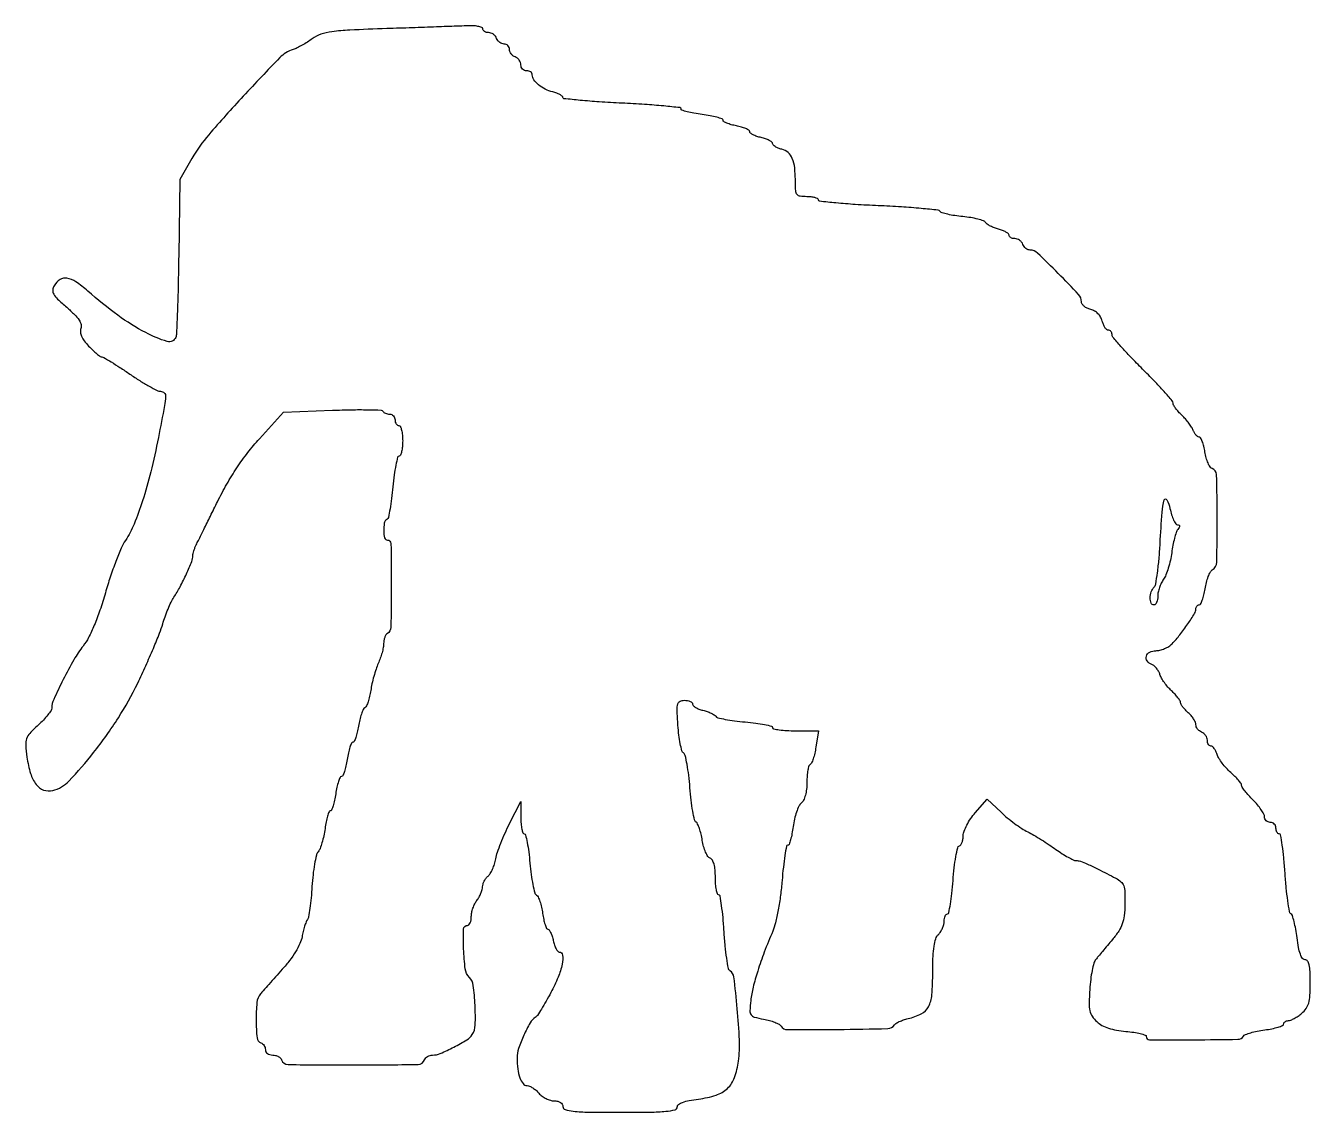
# Model space of a CAD drawing. Extents: x 0 to 337, y 0 to 285.
import ezdxf

# ---------------------------------------------------------------- set-up
doc = ezdxf.new("R2010")
doc.units = 0

msp = doc.modelspace()

# ---------------------------------------------------------------- linework, layer by layer
for points in [[(94.829022, 284.047507, 0.003165), (85.128588, 283.667433, 0.022452), (80.438372, 283.242333, 0.048026), (77.545082, 282.561027, 0.077704), (75.309681, 281.390596, -0.01805), (74.05794, 280.531767, -0.014427), (72.651657, 279.69568, -0.014669), (71.303875, 278.997085, -0.035399), (70.260919, 278.582813, 0.123611), (66.79649, 276.44296, 0.005735), (57.203547, 266.350835, 0.009322), (48.147904, 256.230478, 0.046488), (43.734544, 250.027271), (40.529573, 244.5), (40.268109, 224.5, -0.002335), (40.130343, 216.73617, -0.003519), (39.931075, 209.971999, -0.001418), (39.703189, 204.180168, -0.080001), (39.487922, 203.12808, -0.396265), (37.249895, 202.03386, -0.046246), (31.61414, 204.365267, -0.036943), (24.346015, 208.907066, -0.022357), (16.432911, 215.26797, 0.030002), (13.290751, 217.715701, 0.111552), (10.975031, 218.639641, 0.184282), (9.151417, 218.256617, 0.114344), (7.607183, 216.669157, 0.119956), (7.251905, 215.541149, 0.149392), (7.501563, 214.476021, 0.070511), (8.527894, 213.174202, 0.011676), (10.894652, 211.017306, -0.01601), (12.954106, 209.107532, -0.050886), (14.146981, 207.660408, -0.084499), (14.674012, 206.477395, -0.155463), (14.613556, 205.435325, 0.118963), (14.489382, 204.482528, 0.077855), (14.778282, 203.407842, 0.058023), (15.493377, 202.19828, 0.028543), (16.655995, 200.837177, 0.012789), (17.751792, 199.750462, 0.017492), (18.795939, 198.833421, 0.014352), (19.696401, 198.138892, 0.158378), (20.123883, 198, -0.134885), (20.624968, 197.862317, -0.003683), (22.584155, 196.678125, -0.007368), (24.873456, 195.224371, -0.004956), (27.446508, 193.5, 0.009779), (30.072694, 191.776492, 0.013047), (32.526406, 190.321875, 0.010286), (34.610732, 189.214235, 0.117509), (35.509716, 189, -0.205124), (36.480664, 188.584175, -0.204979), (36.850054, 187.594322, -0.035726), (36.569124, 185.236888, -0.001478), (34.937832, 176.889242, -0.010807), (32.937585, 167.840626, -0.017539), (30.805149, 160.260888, -0.020654), (28.586399, 154.194305, -0.047838), (26.317454, 149.915004, 0.043495), (25.218641, 147.885313, 0.01085), (23.791625, 144.389485, 0.011005), (22.328523, 140.303486, 0.01086), (21.039724, 136.138977, -0.012113), (19.621787, 131.597511, -0.0173), (18.128764, 127.648338, -0.019643), (16.63482, 124.436145, -0.047024), (15.22129, 122.223973, 0.034762), (12.803205, 118.636377, 0.013969), (9.988792, 113.430807, 0.010177), (7.496257, 108.235775, 0.107157), (7, 105.946796, -0.150877), (6.802189, 105.30618, -0.019679), (5.940972, 104.145468, -0.021456), (4.775393, 102.818133, -0.016432), (3.394797, 101.467503, 0.019059), (1.223022, 99.320429, 0.105307), (0.378149, 97.921026, 0.100999), (0.159195, 96.272015, 0.016844), (0.48948, 93.076489, 0.038426), (1.416197, 88.801859, 0.091895), (2.890777, 85.924503, 0.140004), (4.856509, 84.4739, 0.152017), (7.224781, 84.341568, 0.142528), (11.4961, 86.838784, 0.022232), (17.965188, 94.302434, 0.025082), (24.443022, 103.385272, 0.030645), (29.518747, 112.5, 0.005749), (31.630923, 117.041407, 0.005903), (33.619152, 121.590625, 0.005733), (35.251477, 125.575719, 0.024701), (36.076178, 128, -0.016285), (36.689019, 129.9061, -0.013123), (37.466972, 131.9125, -0.013331), (38.284081, 133.728585, -0.032861), (39.003885, 135, 0.02359), (40.631165, 137.754036, 0.01431), (42.304501, 141.149433, 0.010982), (43.702492, 144.389747, 0.096636), (44, 145.914698, -0.053949), (44.059145, 146.461259, -0.02004), (44.254967, 147.210435, -0.019585), (44.535709, 148.017138, -0.022371), (44.867972, 148.763569, 0.001144), (45.426158, 149.886675, 0.000096), (46.863382, 152.796546, 0.000128), (48.576303, 156.268508, 0.000098), (50.442005, 160.05446, -0.015467), (52.891656, 164.662572, -0.017102), (55.545568, 168.955149, -0.017673), (58.397383, 172.922234, -0.019371), (61.44039, 176.55446), (67.732713, 183.5), (80.616356, 184.015498, -0.00565), (85.579396, 184.157927, -0.009076), (89.813346, 184.154703, -0.003488), (93.396779, 184.061914, -0.289517), (93.833333, 183.765498, 0.128313), (94.063782, 183.472168, 0.059394), (94.484896, 183.224865, 0.053182), (95.016719, 183.0568, 0.049997), (95.583333, 183, -0.105033), (96.123872, 182.885184, -0.099164), (96.583854, 182.559375, -0.096425), (96.892158, 182.07259, -0.09335), (97, 181.5, 0.064853), (97.074694, 180.926543, 0.082425), (97.29375, 180.440625, 0.098894), (97.618646, 180.115568, 0.148195), (98, 180, -0.295869), (98.387127, 179.748945, -0.04382), (98.70625, 178.825, -0.037669), (98.92761, 177.532944, -0.023598), (99, 176, -0.021956), (98.932648, 174.466947, -0.035248), (98.726438, 173.175, -0.039597), (98.430015, 172.242886, -0.304889), (98.068724, 172, 0.343425), (97.672126, 171.691174, 0.011747), (97.205454, 169.643546, 0.017589), (96.77306, 167.053396, 0.010807), (96.437682, 163.978029, -0.00949), (96.106518, 160.865235, -0.014077), (95.688216, 158.154754, -0.009131), (95.240897, 155.942755, -0.202561), (94.868958, 155.419012, 0.210255), (94.186212, 154.426909, 0.053164), (94.021965, 152.429615, 0.056338), (94.27917, 150.560309, 0.342945), (95, 150, -0.410143), (95.926236, 149.086565, -0.003479), (96.002964, 138.059933, -0.00401), (95.915157, 127.11092, -0.255657), (95, 125.5, 0.115509), (94.61627, 125.117668, 0.049382), (94.29375, 124.464306, 0.045307), (94.074034, 123.668257, 0.044717), (94, 122.842112, -0.047863), (93.904013, 121.841683, -0.018239), (93.587403, 120.475821, -0.017866), (93.13313, 119.007192, -0.020902), (92.595414, 117.651129, 0.024176), (92.016579, 116.163016, 0.012899), (91.43893, 114.274413, 0.012813), (90.947203, 112.311059, 0.019466), (90.630846, 110.580915, -0.020809), (90.344002, 109.035635, -0.02606), (89.945007, 107.633614, -0.025825), (89.499731, 106.522027, -0.147195), (89.082434, 106.050947, 0.14913), (88.658778, 105.569023, 0.023375), (88.18613, 104.379876, 0.024237), (87.74995, 102.880616, 0.019024), (87.419194, 101.220032, -0.017593), (87.101876, 99.602775, -0.027403), (86.704402, 98.239634, -0.025889), (86.286337, 97.22339, -0.289924), (85.933465, 97, 0.297676), (85.581217, 96.769899, 0.023656), (85.162526, 95.678125, 0.025973), (84.765018, 94.224654, 0.016546), (84.447729, 92.5, -0.016838), (84.129402, 90.775368, -0.026395), (83.728742, 89.321875, -0.024312), (83.305746, 88.232473, -0.296186), (82.947729, 88, 0.296186), (82.589713, 87.767527, 0.024312), (82.166716, 86.678125, 0.026395), (81.766057, 85.224632, 0.016838), (81.447729, 83.5, -0.015308), (81.134832, 81.775255, -0.024172), (80.750671, 80.321875, -0.020905), (80.350094, 79.219528, -0.303987), (80.02238, 79, 0.309484), (79.696782, 78.777117, 0.020047), (79.30513, 77.634323, 0.0236), (78.933091, 76.132846, 0.014872), (78.634616, 74.350887, -0.01833), (78.306065, 72.469321, -0.019631), (77.846405, 70.659986, -0.019617), (77.331876, 69.144346, -0.081737), (76.846181, 68.314659, 0.115403), (76.370972, 67.362545, 0.014169), (75.894573, 65.069088, 0.016155), (75.488091, 62.269074, 0.012695), (75.223247, 59.213772, -0.008193), (74.988246, 56.186182, -0.011232), (74.671136, 53.47217, -0.008141), (74.321079, 51.232723, -0.117838), (74.006149, 50.5, 0.070352), (73.677623, 49.898721, 0.014895), (73.289766, 48.765625, 0.015316), (72.916393, 47.413275, 0.014011), (72.614085, 46, -0.062279), (72.05272, 44.229921, -0.028729), (70.915817, 42.093032, -0.025978), (69.347009, 39.791693, -0.02126), (67.444817, 37.5, 0.001251), (65.624509, 35.477384, 0.001432), (63.894983, 33.53478, 0.00129), (62.436721, 31.878796, 0.008179), (61.711122, 31.022657, 0.148632), (60.777655, 28.761996, 0.02599), (60.570211, 24.10543, 0.021829), (60.806337, 19.488608, 0.29686), (61.80642, 18.231193, -0.096903), (62.262638, 17.97303, -0.070318), (62.649386, 17.534059, -0.067946), (62.910599, 16.987946, -0.077773), (63, 16.416667, 0.134257), (63.147724, 15.876431, 0.100449), (63.563021, 15.416146, 0.087212), (64.184239, 15.106407, 0.072261), (64.916667, 15, -0.060747), (65.680879, 14.906809, -0.062188), (66.393845, 14.632813, -0.068709), (66.950826, 14.228139, -0.120766), (67.253871, 13.75, 0.319195), (68.960451, 12.510105, 0.002758), (86.008033, 12.427344, 0.002756), (103.055875, 12.532588, 0.3196), (104.758258, 13.774775, -0.110192), (105.039859, 14.243227, -0.070061), (105.54063, 14.64009, -0.065076), (106.174812, 14.908434, -0.067683), (106.848142, 15, 0.102068), (108.867964, 15.41666, 0.017679), (112.412352, 17.094901, 0.017157), (115.828854, 19.014397, 0.111953), (117.234687, 20.375321, 0.136576), (118.023419, 22.861718, 0.021179), (117.988754, 28.076943, 0.019882), (117.526709, 33.268916, 0.165713), (116.5, 35.357143, -0.166293), (115.412538, 37.57526, -0.02241), (114.984162, 42.823305, -0.01879), (114.989068, 48.027276, -0.402976), (116, 49, 0.213821), (116.382489, 49.171405, 0.08004), (116.70625, 49.678231, 0.060889), (116.926698, 50.424879, 0.04139), (117, 51.30887, -0.051731), (117.106378, 52.334296, -0.031481), (117.431283, 53.509717, -0.031318), (117.905801, 54.647127, -0.047462), (118.468197, 55.55887, 0.034141), (119.032536, 56.421543, 0.028295), (119.514453, 57.407888, 0.029208), (119.852858, 58.366061, 0.065485), (119.968197, 59.127555, -0.070205), (120.082228, 59.835426, -0.043421), (120.400554, 60.6172, -0.042744), (120.858966, 61.350155, -0.058499), (121.395393, 61.913184, 0.084648), (121.975803, 62.589572, 0.029983), (122.567321, 63.724839, 0.028742), (123.07974, 65.074227, 0.030011), (123.425447, 66.454289, -0.034934), (123.86732, 68.147418, -0.011644), (124.742376, 70.556511, -0.011526), (125.838677, 73.187943, -0.012886), (127.017386, 75.66866), (129.974665, 81.5), (129.987333, 77.25, 0.018902), (130.053804, 75.620942, 0.030614), (130.246925, 74.248437, 0.031574), (130.519965, 73.238838, 0.321304), (130.853264, 73, -0.346571), (131.216597, 72.713781, -0.01083), (131.646911, 70.740124, -0.016843), (132.046052, 68.256181, -0.010329), (132.356841, 65.306806, 0.012219), (132.683945, 62.311314, 0.017526), (133.131098, 59.678824, 0.013454), (133.627243, 57.561829, 0.192348), (134.079403, 56.950926, -0.146904), (134.529084, 56.443871, -0.026807), (134.999958, 55.265569, -0.026801), (135.416072, 53.779331, -0.02152), (135.707495, 52.14412, 0.017564), (135.977604, 50.555893, 0.027554), (136.331792, 49.217335, 0.026147), (136.714247, 48.21961, 0.296362), (137.052214, 48, -0.247543), (137.398312, 47.817466, -0.037645), (137.802912, 47.11875, -0.03481), (138.19018, 46.149255, -0.023564), (138.5, 45, 0.027524), (138.819532, 43.850988, 0.039605), (139.235766, 42.88125, 0.04518), (139.68121, 42.193748, 0.230346), (140.079455, 42, -0.388552), (140.951895, 41.201467, -0.073584), (140.81406, 38.848075, -0.046217), (139.760669, 35.415701, -0.024601), (137.869087, 31.390768, -0.007306), (136.603907, 29.09204, -0.009952), (135.392178, 27.05977, -0.007158), (134.3273, 25.405239, -0.103798), (133.833657, 24.919086, 0.120244), (132.42733, 23.441103, 0.024197), (130.761677, 20.18496, 0.025943), (129.405507, 16.71503, 0.081597), (129.013655, 14.253624, 0.029821), (129.202937, 11.326872, 0.055438), (129.756001, 9.016588, 0.07914), (130.587534, 7.50772, 0.231286), (131.626419, 7, -0.104633), (132.280637, 6.861579, -0.038801), (133.113369, 6.4125, -0.036361), (133.973897, 5.765311, -0.03631), (134.732028, 5, 0.05688), (135.555217, 4.234562, 0.042725), (136.61054, 3.5875, 0.043637), (137.724985, 3.145721, 0.072675), (138.722241, 3, -0.056303), (139.643176, 2.895967, -0.089584), (140.370373, 2.585365, -0.112496), (140.833053, 2.102825, -0.135913), (141, 1.5, 0.332163), (141.599499, 0.69715, 0.04712), (143.75, 0.275, 0.021839), (147.748421, 0.050862, 0.003082), (156, 0, 0.003387), (163.885715, 0.053415, 0.01963), (168.041982, 0.27308, 0.033925), (170.421407, 0.656779, 0.348988), (171, 1.384777, -0.241153), (171.334995, 2.038953, -0.066907), (172.3837, 2.599183, -0.042552), (174.098148, 3.077312, -0.015657), (176.58223, 3.467007, 0.047146), (181.181049, 4.488248, 0.112478), (184.170356, 6.266975, 0.117327), (186.019296, 9.11111, 0.053867), (187.056102, 13.437309, 0.042005), (187.297128, 18.958129, 0.013473), (186.744993, 27.152791, 0.006527), (185.847873, 35.483593, 0.226422), (184.81968, 37.103135, -0.210288), (184.415808, 37.697978, -0.008248), (183.970886, 40.362865, -0.013404), (183.571994, 43.612731, -0.008934), (183.281692, 47.353135, 0.008262), (182.999628, 51.051781, 0.013597), (182.624626, 54.166233, 0.007202), (182.212165, 56.699085, 0.363603), (181.853076, 57, -0.328763), (181.519876, 57.245637, -0.028555), (181.250591, 58.331094, -0.028815), (181.061563, 59.794386, -0.017716), (181, 61.531385, 0.021477), (180.914709, 63.516074, 0.045193), (180.644491, 65.03358, 0.062404), (180.212244, 66.081586, 0.173859), (179.617937, 66.593117, -0.161873), (179.04097, 67.066762, -0.037723), (178.446529, 68.189175, -0.03509), (177.92698, 69.650971, -0.028202), (177.570935, 71.281764, 0.018956), (177.245281, 72.917899, 0.024173), (176.816266, 74.394737, 0.023285), (176.351641, 75.566112, 0.149357), (175.935594, 76.039805, -0.202859), (175.525522, 76.617947, -0.010191), (175.063885, 78.939751, -0.015013), (174.644275, 81.796092, -0.010181), (174.330765, 85.069773, 0.010941), (174.011678, 88.34918, 0.015887), (173.575316, 91.223823, 0.011419), (173.090597, 93.552098, 0.193722), (172.649921, 94.181541, -0.184026), (172.21851, 94.773828, -0.016552), (171.788029, 96.592364, -0.01979), (171.421687, 98.865818, -0.014151), (171.185257, 101.431541, -0.006113), (170.977453, 105.473652, -0.073166), (171.143821, 107.023538, -0.22074), (171.729364, 107.736595, -0.112664), (172.883504, 108, -0.044394), (173.693691, 107.927922, -0.064224), (174.378279, 107.711847, -0.084072), (174.841213, 107.393942, -0.203046), (175, 107.019052, 0.209163), (175.18516, 106.595796, 0.051183), (175.807813, 106.128557, 0.043758), (176.697019, 105.694603, 0.031646), (177.75, 105.36508, -0.023365), (178.845753, 105.041979, -0.026196), (179.864473, 104.628171, -0.026795), (180.684634, 104.188808, -0.111207), (181.086504, 103.801552, 0.190515), (181.624655, 103.423932, 0.01132), (183.605, 102.99622, 0.015741), (186.049352, 102.60528, 0.010868), (188.836504, 102.310488, -0.011118), (191.582744, 102.018637, -0.018089), (193.895723, 101.635195, -0.012376), (195.718264, 101.217662, -0.342759), (196, 100.854963, 0.353342), (196.272149, 100.517937, 0.017735), (197.765971, 100.251145, 0.021962), (199.707013, 100.061588, 0.013358), (202.011818, 100), (208.023635, 100), (207.35964, 95.75, -0.017032), (207.043523, 94.097776, -0.023882), (206.641645, 92.650521, -0.021639), (206.214584, 91.52239, -0.200379), (205.847822, 91.166667, 0.232492), (205.516688, 90.803525, 0.02532), (205.249048, 89.669822, 0.026844), (205.061668, 88.208454, 0.018465), (205, 86.539111, -0.027775), (204.898446, 84.712368, -0.037695), (204.592377, 83.089671, -0.043396), (204.123584, 81.799476, -0.111158), (203.520451, 81.016973, 0.108928), (202.906853, 80.228107, 0.027366), (202.284794, 78.71199, 0.026632), (201.748982, 76.858296, 0.024066), (201.391621, 74.894529, -0.014414), (201.087492, 73.018459, -0.022942), (200.708344, 71.437768, -0.019074), (200.308879, 70.230055, -0.312961), (199.977331, 70, 0.36102), (199.649504, 69.727821, 0.006287), (199.223787, 67.282812, 0.012668), (198.819746, 64.29648, 0.007706), (198.486339, 60.75, -0.013206), (198.083227, 56.915226, -0.012562), (197.473019, 53.042187, -0.012612), (196.761587, 49.648015, -0.042754), (196.056208, 47.5, 0.009518), (193.818134, 41.956437, 0.014307), (192.098598, 37.033886, 0.016529), (190.901347, 32.780791, 0.032235), (190.28147, 29.313259, 0.015125), (190.058086, 26.601904, 0.165322), (190.351731, 25.564041, 0.179715), (191.207506, 24.963686, 0.018548), (193.654338, 24.419017, -0.022496), (195.179002, 24.06697, -0.026637), (196.580335, 23.594527, -0.027), (197.69935, 23.078043, -0.128315), (198.214888, 22.605757, 0.253947), (199.931905, 21.668871, 0.003055), (213.088991, 21.721425, 0.003055), (226.244516, 21.93474, 0.253984), (227.941988, 22.906134, -0.119546), (228.353945, 23.313064, -0.027107), (229.22854, 23.776306, -0.02658), (230.323001, 24.213128, -0.023085), (231.510017, 24.555025, 0.058534), (234.998036, 25.833045, 0.154406), (236.877989, 27.672603, 0.103893), (237.773617, 30.75446, 0.018947), (238, 36.726416, -0.009459), (238.077055, 40.79905, -0.02808), (238.339111, 43.579228, -0.041301), (238.791437, 45.487986, -0.118084), (239.5, 46.642857, 0.054664), (240.074273, 47.358587, 0.038656), (240.559375, 48.26875, 0.039128), (240.890877, 49.223487, 0.064082), (241, 50.071429, -0.042218), (241.062455, 50.809778, -0.061826), (241.250119, 51.433482, -0.08121), (241.525872, 51.856371, -0.210766), (241.851468, 52, 0.356546), (242.21188, 52.294438, 0.008593), (242.633987, 54.5672, 0.014908), (243.02192, 57.388782, 0.009091), (243.319685, 60.739406, -0.010732), (243.630711, 64.113658, -0.016541), (244.05835, 67.01264, -0.011005), (244.534798, 69.344525, -0.262141), (244.968217, 69.822739, 0.165194), (245.364308, 70.123338, 0.058147), (245.696914, 70.765312, 0.04997), (245.92388, 71.611679, 0.040558), (246, 72.548537, -0.091118), (246.213201, 73.708746, -0.030552), (246.925815, 75.285179, -0.029225), (247.94552, 76.97071, -0.029516), (249.151712, 78.520009), (252.303424, 82.10961), (255.901712, 78.66499, 0.018676), (257.528046, 77.220545, 0.013454), (259.442973, 75.728275, 0.01362), (261.343631, 74.405982, 0.028453), (262.904155, 73.504788, -0.015287), (264.492351, 72.642531, -0.007299), (266.48213, 71.442869, -0.007228), (268.525785, 70.128298, -0.010211), (270.304193, 68.894603, 0.013871), (271.927126, 67.786268, 0.017186), (273.499032, 66.85029, 0.015639), (274.852797, 66.160209, 0.110481), (275.568999, 66, -0.086174), (276.696904, 65.804152, -0.018447), (278.54883, 65.062884, -0.01195), (281.336199, 63.745441, -0.002707), (286, 61.371452, -0.06186), (287.356726, 60.44363, -0.128088), (288.068662, 59.386353, -0.076994), (288.370786, 57.764333, -0.012775), (288.386465, 54.57834, -0.021606), (288.190664, 51.515043, -0.058265), (287.708205, 49.391809, -0.062123), (286.769453, 47.515579, -0.027275), (285.101686, 45.28744, 0.000331), (283.801054, 43.731996, 0.000341), (282.515439, 42.190306, 0.000329), (281.402865, 40.852483, 0.001456), (280.750677, 40.062537, 0.104527), (280.268141, 39.133302, 0.017608), (279.79821, 37.174403, 0.018594), (279.406873, 34.795623, 0.015571), (279.164925, 32.249157, 0.011132), (279.013493, 28.586881, 0.058911), (279.210881, 26.591929, 0.095106), (279.823582, 25.16646, 0.056355), (281.031195, 23.756311, 0.062617), (282.364614, 22.794365, 0.043963), (284.062529, 22.052332, 0.037241), (286.146986, 21.520759, 0.023132), (288.651726, 21.19586, -0.015281), (290.701784, 20.962592, -0.02452), (292.428945, 20.625249, -0.021459), (293.738011, 20.241966, -0.321169), (294, 19.87617, 0.412236), (294.836958, 19.033537, 0.00262), (306.460226, 19.015897, 0.00304), (317.999664, 19.129007, 0.255699), (319.482083, 19.971009, -0.164655), (319.983856, 20.38585, -0.01986), (321.362592, 20.85002, -0.021904), (323.09813, 21.276995, -0.016387), (325.0411, 21.59984, 0.01621), (326.941704, 21.914952, 0.025597), (328.543323, 22.320332, 0.023081), (329.749201, 22.754015, 0.303704), (330, 23.128831, -0.140563), (330.096034, 23.463687, -0.096762), (330.367188, 23.753867, -0.082578), (330.772208, 23.955329, -0.067649), (331.25, 24.033269, 0.092795), (331.879399, 24.16852, 0.025726), (332.79375, 24.608141, 0.02504), (333.79682, 25.222688, 0.023884), (334.75, 25.943562, 0.065115), (335.909054, 27.199046, 0.085251), (336.580574, 28.605879, 0.055362), (336.910281, 30.590284, 0.013509), (337, 33.910293, 0.011138), (336.934205, 36.863453, 0.04479), (336.693151, 38.650598, 0.090397), (336.265945, 39.650152, 0.251775), (335.615223, 40, -0.244164), (334.957517, 40.341538, -0.065716), (334.395132, 41.417468, -0.041623), (333.912701, 43.179804, -0.014999), (333.513719, 45.75, 0.012936), (333.175076, 47.992509, 0.01815), (332.748966, 49.971831, 0.01459), (332.297072, 51.55815, 0.178737), (331.916771, 52.047722, -0.214542), (331.54334, 52.603652, -0.006432), (331.098716, 55.43147, -0.011716), (330.687908, 58.848212, -0.007697), (330.367956, 62.797722, 0.007775), (330.050462, 66.709342, 0.012799), (329.646167, 70.003081, 0.006411), (329.209815, 72.697457, 0.364297), (328.849681, 73, -0.17188), (328.525484, 73.114838, -0.09391), (328.249594, 73.440625, -0.074345), (328.062956, 73.926179, -0.054692), (328, 74.5, 0.099038), (327.885486, 75.072457, 0.097945), (327.559375, 75.559375, 0.097945), (327.072457, 75.885486, 0.099038), (326.5, 76, -0.093788), (325.927421, 76.108356, -0.096556), (325.440625, 76.418029, -0.099079), (325.114793, 76.880084, -0.104549), (325, 77.423077, 0.123829), (324.814684, 78.159876, 0.0258), (324.11875, 79.309375, 0.025612), (323.148436, 80.593209, 0.02175), (322, 81.846154, -0.013201), (320.850988, 83.057494, -0.017799), (319.88125, 84.215836, -0.014954), (319.150669, 85.214694, -0.151543), (319, 85.700393, 0.158965), (318.84738, 86.168304, 0.018586), (318.157846, 87.042676, 0.020806), (317.231051, 88.044471, 0.015607), (316.133092, 89.0703, -0.027369), (314.984186, 90.195469, -0.023549), (313.902572, 91.495301, -0.024232), (313.032985, 92.770536, -0.060748), (312.565704, 93.792984, 0.035987), (312.228998, 94.637768, 0.04649), (311.797036, 95.351689, 0.054132), (311.339685, 95.847372, 0.181308), (310.932612, 96, -0.161122), (310.576883, 96.117686, -0.096496), (310.273955, 96.449844, -0.077987), (310.06934, 96.945717, -0.058991), (310, 97.531385, 0.088478), (309.887915, 98.159833, 0.06652), (309.559375, 98.782009, 0.065663), (309.073415, 99.303843, 0.081035), (308.5, 99.638374, -0.074675), (307.926571, 99.963264, -0.06447), (307.440625, 100.456966, -0.066853), (307.111921, 101.037486, -0.095717), (307, 101.616776, 0.104155), (306.861426, 102.27479, 0.038922), (306.4125, 103.110536, 0.036477), (305.765308, 103.973183, 0.036547), (305, 104.732028, -0.024214), (304.234397, 105.454638, -0.028729), (303.5875, 106.209668, -0.029564), (303.125835, 106.896402, -0.133982), (303, 107.35757, 0.14086), (302.860878, 107.841604, 0.023071), (302.299976, 108.651199, 0.02383), (301.529374, 109.566694, 0.019018), (300.61694, 110.479204, -0.028335), (299.65655, 111.476133, -0.022988), (298.741495, 112.645214, -0.023566), (297.996894, 113.804291, -0.054194), (297.578873, 114.751494, 0.050094), (297.220186, 115.582586, 0.042819), (296.686831, 116.373806, 0.044884), (296.069596, 117.012364, 0.086782), (295.461933, 117.376234, -0.142264), (294.244929, 118.29956, -0.233647), (294.018192, 119.54509, -0.205764), (294.883263, 120.604291, -0.120599), (296.5, 121, 0.061045), (297.585316, 121.133002, 0.040146), (298.779688, 121.534283, 0.040095), (299.896941, 122.122376, 0.060076), (300.75, 122.818836, 0.024461), (302.80688, 125.177304, 0.017138), (304.895614, 128.018035, 0.012424), (306.653355, 130.731033, 0.138385), (307, 131.959507, -0.08244), (307.06597, 132.356896, -0.092416), (307.256206, 132.694355, -0.100633), (307.539521, 132.920002, -0.118546), (307.872192, 133, 0.283211), (308.249723, 133.232489, 0.02888), (308.686403, 134.239634, 0.029283), (309.097406, 135.602874, 0.018929), (309.419194, 137.220032, -0.023051), (309.765846, 138.890132, -0.027739), (310.249159, 140.418831, -0.028247), (310.789079, 141.63387, -0.136485), (311.297002, 142.183557, 0.254115), (312.461114, 144.218956, 0.005915), (312.575455, 155.651952, 0.005399), (312.430258, 167.150641, 0.316369), (311.248407, 168.750531, -0.17392), (310.724432, 169.162375, -0.037854), (310.180519, 170.195542, -0.035177), (309.702147, 171.553977, -0.027432), (309.370599, 173.083864, 0.021147), (309.065093, 174.584407, 0.032329), (308.662909, 175.849635, 0.03381), (308.228733, 176.771873, 0.272241), (307.840807, 177, -0.154821), (307.448239, 177.124541, -0.058132), (307.013451, 177.514062, -0.050475), (306.606346, 178.080399, -0.042456), (306.293127, 178.75, 0.052954), (305.88645, 179.573974, 0.019985), (305.155404, 180.632849, 0.019532), (304.261664, 181.730681, 0.02252), (303.324512, 182.702251, -0.020529), (302.43458, 183.617549, -0.025006), (301.682825, 184.546619, -0.024789), (301.139949, 185.373918, -0.133575), (301, 185.888428, 0.180343), (300.766573, 186.514556, 0.0042), (298.65, 188.917591, 0.008785), (296.065885, 191.702206, 0.00578), (293, 194.81879, -0.00656), (289.934329, 197.944898, -0.009846), (287.35, 200.759194, -0.005212), (285.25707, 203.180858, -0.177398), (285, 203.882614, 0.086516), (284.925616, 204.309283, 0.094092), (284.711847, 204.671768, 0.100245), (284.39325, 204.914221, 0.11315), (284.019052, 205, -0.192729), (283.599867, 205.167811, -0.056967), (283.14833, 205.708919, -0.048002), (282.736314, 206.489496, -0.035974), (282.432394, 207.413342, 0.070667), (282.018157, 208.42973, 0.064412), (281.326684, 209.326684, 0.064412), (280.42973, 210.018157, 0.070667), (279.413342, 210.432394, -0.05146), (278.49023, 210.768033, -0.060595), (277.708919, 211.271705, -0.070808), (277.177876, 211.858259, -0.1497), (277, 212.439052, 0.190112), (276.238839, 214.36857, 0.007666), (270.924187, 219.884531, 0.007627), (265.441164, 225.237512, 0.191839), (263.526989, 226, -0.101445), (262.982034, 226.111716, -0.066803), (262.430591, 226.440625, -0.063338), (261.956503, 226.926543, -0.070155), (261.638374, 227.5, 0.081035), (261.303843, 228.073415, 0.065663), (260.782009, 228.559375, 0.06652), (260.159833, 228.887915, 0.088478), (259.531385, 229, -0.056282), (258.945617, 229.066146, -0.075731), (258.449844, 229.261905, -0.094957), (258.117433, 229.55145, -0.167764), (258, 229.891592, 0.219064), (257.820897, 230.280766, 0.046356), (257.19513, 230.723288, 0.040512), (256.309317, 231.142364, 0.028761), (255.260017, 231.470876, -0.027802), (254.163231, 231.811948, -0.029477), (253.13296, 232.267131, -0.030823), (252.300176, 232.762467, -0.105138), (251.866607, 233.215835, 0.171353), (251.319792, 233.656048, 0.021121), (249.831626, 234.11015, 0.022991), (247.955771, 234.505972, 0.017112), (245.85659, 234.77564, -0.013562), (243.764988, 235.029255, -0.018933), (241.913256, 235.377029, -0.01558), (240.429981, 235.763155, -0.178999), (239.954494, 236.117229, 0.226239), (239.376545, 236.47104, 0.002827), (234.956035, 236.90872, 0.007639), (229.763625, 237.313288, 0.004848), (223.704494, 237.633426, -0.005032), (217.682889, 237.953805, -0.008347), (212.613195, 238.359796, -0.002777), (208.318917, 238.800026, -0.383006), (208, 239.155287, 0.279748), (207.802164, 239.481212, 0.051353), (207.11875, 239.751866, 0.04202), (206.149546, 239.938739, 0.026627), (205, 240, -0.03313), (203.242169, 240.116601, -0.192675), (202.448858, 240.563638, -0.151149), (202.076875, 241.503324, -0.018318), (201.986345, 243.75, 0.023797), (201.792622, 247.528439, 0.0732), (201.173279, 250.006102, 0.114519), (200.066146, 251.559743, 0.119999), (198.405517, 252.434358, -0.033151), (197.484524, 252.731595, -0.045199), (196.706621, 253.125567, -0.053161), (196.163939, 253.551422, -0.202507), (196, 253.939597, 0.232756), (195.807685, 254.33034, 0.044137), (195.11875, 254.769831, 0.038931), (194.149048, 255.181877, 0.026951), (193, 255.5, -0.026161), (191.850903, 255.816183, -0.03799), (190.88125, 256.222455, -0.042671), (190.19024, 256.653762, -0.236123), (190, 257.034142, 0.25853), (189.789882, 257.413353, 0.036587), (188.971875, 257.845152, 0.03409), (187.840927, 258.250814, 0.022703), (186.5, 258.565978, -0.021177), (185.158969, 258.876852, -0.032086), (184.028125, 259.269626, -0.033352), (183.203534, 259.683441, -0.265753), (183, 260.039335, 0.318517), (182.749622, 260.392497, 0.017615), (181.384375, 260.818025, 0.021939), (179.608223, 261.220894, 0.013721), (177.5, 261.543267, -0.013093), (175.391727, 261.862939, -0.020988), (173.615625, 262.257563, -0.016267), (172.242578, 262.671988, -0.321743), (172, 263.009939, 0.383331), (171.703964, 263.339335, 0.002431), (167.446875, 263.773844, 0.007802), (162.443213, 264.181277, 0.004703), (156.5, 264.515862, -0.004648), (150.556782, 264.849796, -0.007713), (145.553125, 265.255222, -0.002376), (141.292905, 265.687088, -0.38356), (141, 266.012738, 0.230455), (140.834668, 266.352395, 0.041482), (140.23014, 266.750088, 0.037319), (139.383011, 267.132832, 0.025969), (138.379201, 267.440963, -0.053789), (136.361233, 268.185316, -0.058674), (134.611831, 269.326642, -0.067196), (133.400643, 270.649586, -0.152961), (133, 271.928571, 0.138775), (132.884373, 272.337148, 0.100075), (132.559375, 272.685268, 0.085667), (132.073289, 272.919674, 0.069717), (131.5, 273, -0.101174), (130.927588, 273.117025, -0.098422), (130.440625, 273.449844, -0.097427), (130.114397, 273.946902, -0.096942), (130, 274.531385, 0.088478), (129.887915, 275.159833, 0.06652), (129.559375, 275.782009, 0.065663), (129.073415, 276.303843, 0.081035), (128.5, 276.638374, -0.074185), (127.926569, 276.962529, -0.064359), (127.440625, 277.454091, -0.06686), (127.111903, 278.031441, -0.096313), (127, 278.606989, 0.099038), (126.893654, 279.138615, 0.097945), (126.590803, 279.590803, 0.097945), (126.138615, 279.893654, 0.099038), (125.606989, 280, -0.096313), (125.031441, 280.111903, -0.06686), (124.454091, 280.440625, -0.064359), (123.962529, 280.926569, -0.074185), (123.638374, 281.5, 0.081035), (123.303843, 282.073415, 0.065663), (122.782009, 282.559375, 0.06652), (122.159833, 282.887915, 0.088478), (121.531385, 283, -0.063461), (120.94588, 283.074614, -0.081424), (120.449844, 283.29375, -0.09843), (120.117941, 283.618634, -0.151099), (120, 284, 0.314522), (119.738132, 284.375115, 0.041625), (118.751563, 284.646768, 0.036136), (117.379008, 284.80288, 0.022159), (115.75, 284.797507, -0.00259), (113.192631, 284.688934, -0.000354), (107.851338, 284.493666, -0.000407), (101.523422, 284.271973, -0.000344)], [(302.181294, 154, -0.105944), (302.57493, 153.915647, -0.278169), (302.732992, 153.687546, -0.150236), (302.642034, 153.307453, -0.033489), (302.260594, 152.75, 0.085325), (301.840752, 151.975595, 0.016695), (301.380913, 150.452283, 0.017278), (300.960877, 148.619005, 0.01525), (300.648138, 146.683305, -0.022041), (300.296696, 144.681082, -0.019933), (299.76094, 142.648244, -0.020397), (299.134058, 140.866659, -0.058037), (298.509989, 139.710798, 0.041621), (297.931695, 138.718853, 0.029095), (297.443559, 137.519243, 0.029476), (297.10858, 136.305775, 0.052651), (297, 135.277494, -0.041979), (296.926664, 134.405547, -0.061557), (296.70625, 133.669014, -0.080877), (296.38242, 133.169463, -0.211642), (296, 133, -0.306346), (295.281948, 133.485509, -0.097441), (295.028717, 134.820564, -0.077795), (295.291659, 136.428486, -0.117543), (296.031573, 137.631573, 0.154826), (296.462576, 138.46313, 0.008387), (296.922261, 141.420535, 0.012426), (297.328653, 145.01516, 0.008699), (297.615109, 149.081573, -0.004646), (298.125464, 157.273036, -0.050969), (298.693193, 160.514901, -0.684473), (299.383316, 160.580745, -0.063515), (300.204114, 158.25, 0.022466), (300.631443, 156.621783, 0.033475), (301.161764, 155.248437, 0.035525), (301.713725, 154.253409, 0.253563)]]:
    msp.add_lwpolyline(points, format="xyb", close=True)

doc.saveas('drawing.dxf')
